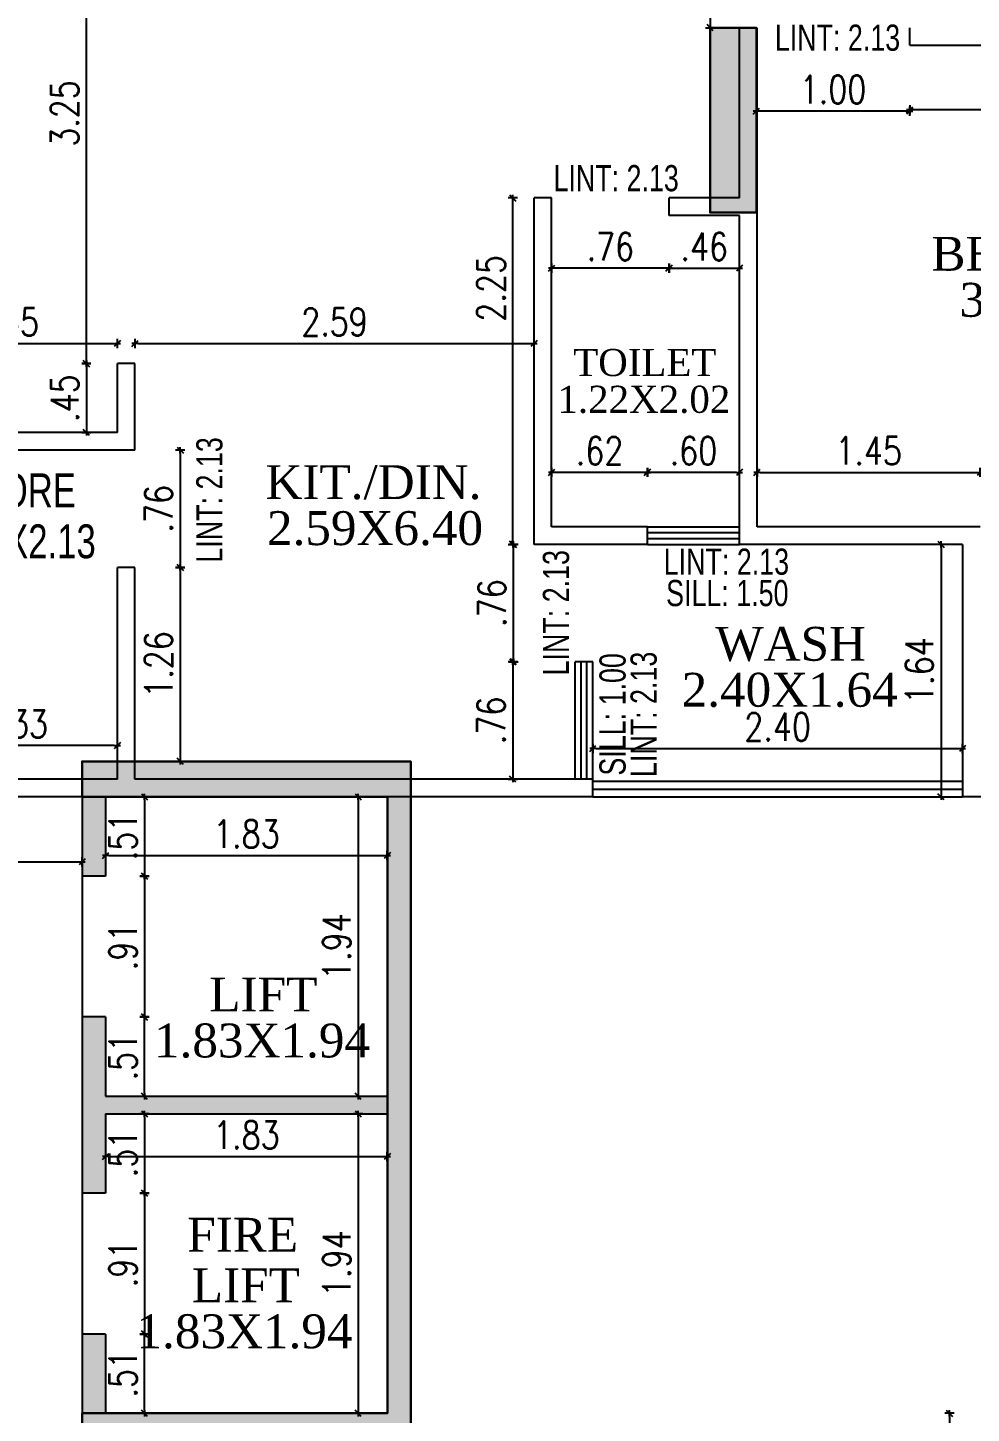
# Model space of a CAD drawing. Header units: inches. Extents: x 14235 to 14499, y 0 to 2549.
# Drawn here: x 14308.72 to 14314.85, y 2364.85 to 2373.85 of the extents above; entities that cross this region are included whole.
import ezdxf
from ezdxf.enums import TextEntityAlignment as Align

# ---------------------------------------------------------------- set-up
doc = ezdxf.new("R2010")
doc.units = ezdxf.units.IN
doc.header["$LTSCALE"] = 0.25
doc.header["$MEASUREMENT"] = 0
doc.header["$PDMODE"] = 35
doc.layers.add('P-COL', color=7, linetype='Continuous', lineweight=30)
doc.layers.add('P-COLHAT', color=8, linetype='Continuous', lineweight=25)
for name, color, linetype in [('steel', 251, 'Continuous'), ('text-large', 7, 'Continuous'), ('wall', 7, 'Continuous'), ('wall hatch', 7, 'Continuous'), ('walls', 7, 'Continuous'), ('windows', 106, 'Continuous'), ('WORK TEX', 6, 'Continuous'), ('WORKING DIM', 7, 'Continuous')]:
    doc.layers.add(name, color=color, linetype=linetype)
doc.styles.add('ARIAL', font='TIMES_0.TTF')
doc.styles.add('ARL', font='swisscl_0.ttf')
doc.styles.add('romans', font='romans.shx', dxfattribs={"width": 0.8})
doc.dimstyles.new('121', dxfattribs={"dimscale": 0.1, "dimtxt": 1.8, "dimasz": 0.2, "dimexe": 0.03125, "dimexo": 0.25, "dimgap": 0.5, "dimtad": 1, "dimzin": 4, "dimdsep": 46, "dimtxsty": 'romans', "dimblk1": 'MINITICK', "dimblk2": 'MINITICK', "dimsah": 1, "dimcen": 1, "dimse1": 1, "dimse2": 1, "dimclrd": 252, "dimclre": 256, "dimclrt": 7, "dimadec": 3, "dimazin": 0, "dimtfac": 0.8, "dimtix": 1, "dimtmove": 2, "dimatfit": 3, "dimfxl": 0, "dimtolj": 1, "dimtzin": 3, "dimarcsym": 0})

# ---------------------------------------------------------------- blocks, each defined once
blk = doc.blocks.new('B')
at = {"layer": 'P-COLHAT', "lineweight": 30}
blk.add_hatch(color=256, dxfattribs=at).paths.add_polyline_path([(17.9878, -5.4067), (17.6878, -5.4067), (17.6878, -4.2067), (17.9878, -4.2067)])
at = {"layer": 'P-COLHAT', "ltscale": 10}
blk.add_hatch(color=256, dxfattribs=at).paths.add_polyline_path([(13.6101, -13.2006), (15.5918, -13.2006), (15.5918, -9.1991), (13.6101, -9.1991), (13.6101, -8.9691), (15.7442, -8.9691), (15.7442, -13.4306), (13.6101, -13.4306)])
at = {"layer": 'P-COL'}
blk.add_lwpolyline([(17.9878, -5.4067), (17.6878, -5.4067), (17.6878, -4.2067), (17.9878, -4.2067)], close=True, dxfattribs=at)
at = {"layer": 'P-COL', "ltscale": 10}
blk.add_lwpolyline([(13.6101, -13.2006), (15.5918, -13.2006), (15.5918, -9.1991), (13.6101, -9.1991), (13.6101, -8.9691), (15.7442, -8.9691), (15.7442, -13.4306), (13.6101, -13.4306)], close=True, dxfattribs=at)
blk = doc.blocks.new('MINITICK')
at = {"color": 7}
for p, q in [((1, 1), (-1, -1)), ((-1, 0), (1, 0)), ((0, -1.5), (0, 1.5))]:
    blk.add_line(p, q, dxfattribs=at)
blk = doc.blocks.new('*D97')
at = {"layer": 'Defpoints', "color": 0, "transparency": 16777216}
for p in [(14307.9684, 2369.4136), (14309.3023, 2369.4136), (14307.9684, 2369.1857)]:
    blk.add_point(p, dxfattribs=at)
at = {"layer": 'WORKING DIM', "color": 252, "lineweight": -2, "transparency": 16777216}
blk.add_line((14309.2823, 2369.1857), (14307.9884, 2369.1857), dxfattribs=at)
at = {"layer": 'WORKING DIM', "color": 252, "lineweight": -2, "transparency": 16777216, "xscale": 0.02, "yscale": 0.02, "zscale": 0.02, "rotation": 180}
blk.add_blockref('MINITICK', (14307.9684, 2369.1857), dxfattribs=at)
at = {"layer": 'WORKING DIM', "color": 252, "lineweight": -2, "transparency": 16777216, "xscale": 0.02, "yscale": 0.02, "zscale": 0.02}
blk.add_blockref('MINITICK', (14309.3023, 2369.1857), dxfattribs=at)
at = {"layer": 'WORKING DIM', "color": 7, "transparency": 16777216, "insert": (14308.6353, 2369.3257), "char_height": 0.18, "attachment_point": 5, "style": 'romans'}
blk.add_mtext('\\A1;1.33', dxfattribs=at)
blk = doc.blocks.new('*D98')
at = {"layer": 'Defpoints', "color": 0, "transparency": 16777216}
for p in [(14309.3594, 2370.3416), (14309.3594, 2369.0833), (14309.7107, 2369.0833)]:
    blk.add_point(p, dxfattribs=at)
at = {"layer": 'WORKING DIM', "color": 252, "lineweight": -2, "transparency": 16777216}
blk.add_line((14309.7107, 2370.3216), (14309.7107, 2369.1033), dxfattribs=at)
at = {"layer": 'WORKING DIM', "color": 252, "lineweight": -2, "transparency": 16777216, "xscale": 0.02, "yscale": 0.02, "zscale": 0.02}
for p, rotation in [((14309.7107, 2370.3416), 90), ((14309.7107, 2369.0833), 270)]:
    blk.add_blockref('MINITICK', p, dxfattribs=dict(at, rotation=rotation))
at = {"layer": 'WORKING DIM', "color": 7, "transparency": 16777216, "insert": (14309.5707, 2369.7124), "char_height": 0.18, "attachment_point": 5, "rotation": 90, "style": 'romans'}
blk.add_mtext('\\A1;1.26', dxfattribs=at)
blk = doc.blocks.new('*D99')
at = {"layer": 'Defpoints', "color": 0, "transparency": 16777216}
for p in [(14309.2838, 2371.1038), (14309.3594, 2370.3416), (14309.7107, 2370.3416)]:
    blk.add_point(p, dxfattribs=at)
at = {"layer": 'WORKING DIM', "color": 252, "lineweight": -2, "transparency": 16777216}
blk.add_line((14309.7107, 2371.0838), (14309.7107, 2370.3616), dxfattribs=at)
at = {"layer": 'WORKING DIM', "color": 252, "lineweight": -2, "transparency": 16777216, "xscale": 0.02, "yscale": 0.02, "zscale": 0.02}
for p, rotation in [((14309.7107, 2371.1038), 90), ((14309.7107, 2370.3416), 270)]:
    blk.add_blockref('MINITICK', p, dxfattribs=dict(at, rotation=rotation))
at = {"layer": 'WORKING DIM', "color": 7, "transparency": 16777216, "insert": (14309.5707, 2370.7227), "char_height": 0.18, "attachment_point": 5, "rotation": 90, "style": 'romans'}
blk.add_mtext('\\A1;.76', dxfattribs=at)
blk = doc.blocks.new('*D213')
at = {"layer": 'Defpoints', "color": 0, "transparency": 16777216}
for p in [(14309.3023, 2371.6653), (14309.1009, 2371.2181), (14309.3023, 2371.2181)]:
    blk.add_point(p, dxfattribs=at)
at = {"layer": 'WORKING DIM', "color": 252, "lineweight": -2, "transparency": 16777216}
blk.add_line((14309.1009, 2371.6453), (14309.1009, 2371.2381), dxfattribs=at)
at = {"layer": 'WORKING DIM', "color": 252, "lineweight": -2, "transparency": 16777216, "xscale": 0.02, "yscale": 0.02, "zscale": 0.02}
for p, rotation in [((14309.1009, 2371.6653), 90), ((14309.1009, 2371.2181), 270)]:
    blk.add_blockref('MINITICK', p, dxfattribs=dict(at, rotation=rotation))
at = {"layer": 'WORKING DIM', "color": 7, "transparency": 16777216, "insert": (14308.9609, 2371.4417), "char_height": 0.18, "attachment_point": 5, "rotation": 90, "style": 'romans'}
blk.add_mtext('\\A1;.45', dxfattribs=at)
blk = doc.blocks.new('*D214')
at = {"layer": 'Defpoints', "color": 0, "transparency": 16777216}
for p in [(14309.1009, 2374.9128), (14309.4166, 2374.9128), (14309.4166, 2371.6653)]:
    blk.add_point(p, dxfattribs=at)
at = {"layer": 'WORKING DIM', "color": 252, "lineweight": -2, "transparency": 16777216}
blk.add_line((14309.1009, 2371.6853), (14309.1009, 2374.8928), dxfattribs=at)
at = {"layer": 'WORKING DIM', "color": 252, "lineweight": -2, "transparency": 16777216, "xscale": 0.02, "yscale": 0.02, "zscale": 0.02}
for p, rotation in [((14309.1009, 2374.9128), 90), ((14309.1009, 2371.6653), 270)]:
    blk.add_blockref('MINITICK', p, dxfattribs=dict(at, rotation=rotation))
at = {"layer": 'WORKING DIM', "color": 7, "transparency": 16777216, "insert": (14308.9609, 2373.2891), "char_height": 0.18, "attachment_point": 5, "rotation": 90, "style": 'romans'}
blk.add_mtext('\\A1;3.25', dxfattribs=at)
blk = doc.blocks.new('*D234')
at = {"layer": 'Defpoints', "color": 0, "transparency": 16777216}
for p in [(14313.1514, 2375.3701), (14313.1514, 2373.8457), (14313.1514, 2373.8457)]:
    blk.add_point(p, dxfattribs=at)
at = {"layer": 'WORKING DIM', "color": 252, "lineweight": -2, "transparency": 16777216}
blk.add_line((14313.1514, 2375.3501), (14313.1514, 2373.8657), dxfattribs=at)
at = {"layer": 'WORKING DIM', "color": 252, "lineweight": -2, "transparency": 16777216, "xscale": 0.02, "yscale": 0.02, "zscale": 0.02}
for p, rotation in [((14313.1514, 2375.3701), 90), ((14313.1514, 2373.8457), 270)]:
    blk.add_blockref('MINITICK', p, dxfattribs=dict(at, rotation=rotation))
at = {"layer": 'WORKING DIM', "color": 7, "transparency": 16777216, "insert": (14313.0114, 2374.6079), "char_height": 0.18, "attachment_point": 5, "rotation": 90, "style": 'romans'}
blk.add_mtext('\\A1;1.52', dxfattribs=at)
blk = doc.blocks.new('*D235')
at = {"layer": 'Defpoints', "color": 0, "transparency": 16777216}
for p in [(14314.4471, 2373.7314), (14316.8861, 2373.4636), (14314.4471, 2373.3125)]:
    blk.add_point(p, dxfattribs=at)
at = {"layer": 'WORKING DIM', "color": 252, "lineweight": -2, "transparency": 16777216}
blk.add_line((14316.8661, 2373.3125), (14314.4671, 2373.3125), dxfattribs=at)
at = {"layer": 'WORKING DIM', "color": 252, "lineweight": -2, "transparency": 16777216, "xscale": 0.02, "yscale": 0.02, "zscale": 0.02, "rotation": 180}
blk.add_blockref('MINITICK', (14314.4471, 2373.3125), dxfattribs=at)
at = {"layer": 'WORKING DIM', "color": 252, "lineweight": -2, "transparency": 16777216, "xscale": 0.02, "yscale": 0.02, "zscale": 0.02}
blk.add_blockref('MINITICK', (14316.8861, 2373.3125), dxfattribs=at)
at = {"layer": 'WORKING DIM', "color": 7, "transparency": 16777216, "insert": (14315.6666, 2373.4525), "char_height": 0.18, "attachment_point": 5, "style": 'romans'}
blk.add_mtext('\\A1;2.44', dxfattribs=at)
blk = doc.blocks.new('*D100')
at = {"layer": 'Defpoints', "color": 0, "transparency": 16777216}
for p in [(14313.4514, 2373.7511), (14314.4471, 2373.7314), (14313.4514, 2373.3045)]:
    blk.add_point(p, dxfattribs=at)
at = {"layer": 'WORKING DIM', "color": 252, "lineweight": -2, "transparency": 16777216}
blk.add_line((14314.4271, 2373.3045), (14313.4714, 2373.3045), dxfattribs=at)
at = {"layer": 'WORKING DIM', "color": 252, "lineweight": -2, "transparency": 16777216, "xscale": 0.02, "yscale": 0.02, "zscale": 0.02, "rotation": 180}
blk.add_blockref('MINITICK', (14313.4514, 2373.3045), dxfattribs=at)
at = {"layer": 'WORKING DIM', "color": 252, "lineweight": -2, "transparency": 16777216, "xscale": 0.02, "yscale": 0.02, "zscale": 0.02}
blk.add_blockref('MINITICK', (14314.4471, 2373.3045), dxfattribs=at)
at = {"layer": 'WORKING DIM', "color": 7, "transparency": 16777216, "insert": (14313.9492, 2373.4445), "char_height": 0.18, "attachment_point": 5, "style": 'romans'}
blk.add_mtext('\\A1;1.00', dxfattribs=at)
blk = doc.blocks.new('*D241')
at = {"layer": 'Defpoints', "color": 0, "transparency": 16777216}
for p in [(14314.9044, 2370.9594), (14313.4562, 2370.6064), (14314.9044, 2370.6064)]:
    blk.add_point(p, dxfattribs=at)
at = {"layer": 'WORKING DIM', "color": 252, "lineweight": -2, "transparency": 16777216}
blk.add_line((14313.4762, 2370.9594), (14314.8844, 2370.9594), dxfattribs=at)
at = {"layer": 'WORKING DIM', "color": 252, "lineweight": -2, "transparency": 16777216, "xscale": 0.02, "yscale": 0.02, "zscale": 0.02, "rotation": 180}
blk.add_blockref('MINITICK', (14313.4562, 2370.9594), dxfattribs=at)
at = {"layer": 'WORKING DIM', "color": 252, "lineweight": -2, "transparency": 16777216, "xscale": 0.02, "yscale": 0.02, "zscale": 0.02}
blk.add_blockref('MINITICK', (14314.9044, 2370.9594), dxfattribs=at)
at = {"layer": 'WORKING DIM', "color": 7, "transparency": 16777216, "insert": (14314.1803, 2371.0994), "char_height": 0.18, "attachment_point": 5, "style": 'romans'}
blk.add_mtext('\\A1;1.45', dxfattribs=at)
blk = doc.blocks.new('*D245')
at = {"layer": 'Defpoints', "color": 0, "transparency": 16777216}
for p in [(14312.8846, 2372.6262), (14313.3419, 2372.6262), (14313.3419, 2372.2845)]:
    blk.add_point(p, dxfattribs=at)
at = {"layer": 'WORKING DIM', "color": 252, "lineweight": -2, "transparency": 16777216}
blk.add_line((14312.9046, 2372.2845), (14313.3219, 2372.2845), dxfattribs=at)
at = {"layer": 'WORKING DIM', "color": 252, "lineweight": -2, "transparency": 16777216, "xscale": 0.02, "yscale": 0.02, "zscale": 0.02, "rotation": 180}
blk.add_blockref('MINITICK', (14312.8846, 2372.2845), dxfattribs=at)
at = {"layer": 'WORKING DIM', "color": 252, "lineweight": -2, "transparency": 16777216, "xscale": 0.02, "yscale": 0.02, "zscale": 0.02}
blk.add_blockref('MINITICK', (14313.3419, 2372.2845), dxfattribs=at)
at = {"layer": 'WORKING DIM', "color": 7, "transparency": 16777216, "insert": (14313.1132, 2372.4245), "char_height": 0.18, "attachment_point": 5, "style": 'romans'}
blk.add_mtext('\\A1;.46', dxfattribs=at)
blk = doc.blocks.new('*D246')
at = {"layer": 'Defpoints', "color": 0, "transparency": 16777216}
for p in [(14312.1224, 2372.7405), (14312.8846, 2372.7405), (14312.1224, 2372.2845)]:
    blk.add_point(p, dxfattribs=at)
at = {"layer": 'WORKING DIM', "color": 252, "lineweight": -2, "transparency": 16777216}
blk.add_line((14312.8646, 2372.2845), (14312.1424, 2372.2845), dxfattribs=at)
at = {"layer": 'WORKING DIM', "color": 252, "lineweight": -2, "transparency": 16777216, "xscale": 0.02, "yscale": 0.02, "zscale": 0.02, "rotation": 180}
blk.add_blockref('MINITICK', (14312.1224, 2372.2845), dxfattribs=at)
at = {"layer": 'WORKING DIM', "color": 252, "lineweight": -2, "transparency": 16777216, "xscale": 0.02, "yscale": 0.02, "zscale": 0.02}
blk.add_blockref('MINITICK', (14312.8846, 2372.2845), dxfattribs=at)
at = {"layer": 'WORKING DIM', "color": 7, "transparency": 16777216, "insert": (14312.5035, 2372.4245), "char_height": 0.18, "attachment_point": 5, "style": 'romans'}
blk.add_mtext('\\A1;.76', dxfattribs=at)
blk = doc.blocks.new('*D247')
at = {"layer": 'Defpoints', "color": 0, "transparency": 16777216}
for p in [(14312.744, 2370.9594), (14312.744, 2370.6064), (14313.3419, 2370.6064)]:
    blk.add_point(p, dxfattribs=at)
at = {"layer": 'WORKING DIM', "color": 252, "lineweight": -2, "transparency": 16777216}
blk.add_line((14313.3219, 2370.9594), (14312.764, 2370.9594), dxfattribs=at)
at = {"layer": 'WORKING DIM', "color": 252, "lineweight": -2, "transparency": 16777216, "xscale": 0.02, "yscale": 0.02, "zscale": 0.02, "rotation": 180}
blk.add_blockref('MINITICK', (14312.744, 2370.9594), dxfattribs=at)
at = {"layer": 'WORKING DIM', "color": 252, "lineweight": -2, "transparency": 16777216, "xscale": 0.02, "yscale": 0.02, "zscale": 0.02}
blk.add_blockref('MINITICK', (14313.3419, 2370.9594), dxfattribs=at)
at = {"layer": 'WORKING DIM', "color": 7, "transparency": 16777216, "insert": (14313.043, 2371.0994), "char_height": 0.18, "attachment_point": 5, "style": 'romans'}
blk.add_mtext('\\A1;.60', dxfattribs=at)
blk = doc.blocks.new('*D248')
at = {"layer": 'Defpoints', "color": 0, "transparency": 16777216}
for p in [(14312.1224, 2370.9594), (14312.1224, 2370.6064), (14312.744, 2370.6064)]:
    blk.add_point(p, dxfattribs=at)
at = {"layer": 'WORKING DIM', "color": 252, "lineweight": -2, "transparency": 16777216}
blk.add_line((14312.724, 2370.9594), (14312.1424, 2370.9594), dxfattribs=at)
at = {"layer": 'WORKING DIM', "color": 252, "lineweight": -2, "transparency": 16777216, "xscale": 0.02, "yscale": 0.02, "zscale": 0.02, "rotation": 180}
blk.add_blockref('MINITICK', (14312.1224, 2370.9594), dxfattribs=at)
at = {"layer": 'WORKING DIM', "color": 252, "lineweight": -2, "transparency": 16777216, "xscale": 0.02, "yscale": 0.02, "zscale": 0.02}
blk.add_blockref('MINITICK', (14312.744, 2370.9594), dxfattribs=at)
at = {"layer": 'WORKING DIM', "color": 7, "transparency": 16777216, "insert": (14312.4332, 2371.0994), "char_height": 0.18, "attachment_point": 5, "style": 'romans'}
blk.add_mtext('\\A1;.62', dxfattribs=at)
blk = doc.blocks.new('*D249')
at = {"layer": 'Defpoints', "color": 0, "transparency": 16777216}
for p in [(14312.3129, 2369.7299), (14311.8695, 2368.9677), (14312.3129, 2368.9677)]:
    blk.add_point(p, dxfattribs=at)
at = {"layer": 'WORKING DIM', "color": 252, "lineweight": -2, "transparency": 16777216}
blk.add_line((14311.8695, 2369.7099), (14311.8695, 2368.9877), dxfattribs=at)
at = {"layer": 'WORKING DIM', "color": 252, "lineweight": -2, "transparency": 16777216, "xscale": 0.02, "yscale": 0.02, "zscale": 0.02}
for p, rotation in [((14311.8695, 2369.7299), 90), ((14311.8695, 2368.9677), 270)]:
    blk.add_blockref('MINITICK', p, dxfattribs=dict(at, rotation=rotation))
at = {"layer": 'WORKING DIM', "color": 7, "transparency": 16777216, "insert": (14311.7295, 2369.3488), "char_height": 0.18, "attachment_point": 5, "rotation": 90, "style": 'romans'}
blk.add_mtext('\\A1;.76', dxfattribs=at)
blk = doc.blocks.new('*D250')
at = {"layer": 'Defpoints', "color": 0, "transparency": 16777216}
for p in [(14311.8745, 2370.492), (14312.3761, 2370.492), (14312.3892, 2369.7299)]:
    blk.add_point(p, dxfattribs=at)
at = {"layer": 'WORKING DIM', "color": 252, "lineweight": -2, "transparency": 16777216}
blk.add_line((14311.8745, 2369.7499), (14311.8745, 2370.472), dxfattribs=at)
at = {"layer": 'WORKING DIM', "color": 252, "lineweight": -2, "transparency": 16777216, "xscale": 0.02, "yscale": 0.02, "zscale": 0.02}
for p, rotation in [((14311.8745, 2370.492), 90), ((14311.8745, 2369.7299), 270)]:
    blk.add_blockref('MINITICK', p, dxfattribs=dict(at, rotation=rotation))
at = {"layer": 'WORKING DIM', "color": 7, "transparency": 16777216, "insert": (14311.7345, 2370.111), "char_height": 0.18, "attachment_point": 5, "rotation": 90, "style": 'romans'}
blk.add_mtext('\\A1;.76', dxfattribs=at)
blk = doc.blocks.new('*D251')
at = {"layer": 'Defpoints', "color": 0, "transparency": 16777216}
for p in [(14314.4943, 2370.492), (14314.4943, 2368.8533), (14314.6507, 2368.8533)]:
    blk.add_point(p, dxfattribs=at)
at = {"layer": 'WORKING DIM', "color": 252, "lineweight": -2, "transparency": 16777216}
blk.add_line((14314.6507, 2370.472), (14314.6507, 2368.8733), dxfattribs=at)
at = {"layer": 'WORKING DIM', "color": 252, "lineweight": -2, "transparency": 16777216, "xscale": 0.02, "yscale": 0.02, "zscale": 0.02}
for p, rotation in [((14314.6507, 2370.492), 90), ((14314.6507, 2368.8533), 270)]:
    blk.add_blockref('MINITICK', p, dxfattribs=dict(at, rotation=rotation))
at = {"layer": 'WORKING DIM', "color": 7, "transparency": 16777216, "insert": (14314.5107, 2369.6727), "char_height": 0.18, "attachment_point": 5, "rotation": 90, "style": 'romans'}
blk.add_mtext('\\A1;1.64', dxfattribs=at)
blk = doc.blocks.new('*D252')
at = {"layer": 'Defpoints', "color": 0, "transparency": 16777216}
for p in [(14312.3892, 2369.117), (14314.7901, 2369.1675), (14314.7901, 2369.117)]:
    blk.add_point(p, dxfattribs=at)
at = {"layer": 'WORKING DIM', "color": 252, "lineweight": -2, "transparency": 16777216}
blk.add_line((14312.4092, 2369.1675), (14314.7701, 2369.1675), dxfattribs=at)
at = {"layer": 'WORKING DIM', "color": 252, "lineweight": -2, "transparency": 16777216, "xscale": 0.02, "yscale": 0.02, "zscale": 0.02, "rotation": 180}
blk.add_blockref('MINITICK', (14312.3892, 2369.1675), dxfattribs=at)
at = {"layer": 'WORKING DIM', "color": 252, "lineweight": -2, "transparency": 16777216, "xscale": 0.02, "yscale": 0.02, "zscale": 0.02}
blk.add_blockref('MINITICK', (14314.7901, 2369.1675), dxfattribs=at)
at = {"layer": 'WORKING DIM', "color": 7, "transparency": 16777216, "insert": (14313.5896, 2369.3075), "char_height": 0.18, "attachment_point": 5, "style": 'romans'}
blk.add_mtext('\\A1;2.40', dxfattribs=at)
blk = doc.blocks.new('*D254')
at = {"layer": 'Defpoints', "color": 0, "transparency": 16777216}
for p in [(14311.8695, 2372.7405), (14312.0081, 2372.7405), (14312.0081, 2370.492)]:
    blk.add_point(p, dxfattribs=at)
at = {"layer": 'WORKING DIM', "color": 252, "lineweight": -2, "transparency": 16777216}
blk.add_line((14311.8695, 2370.512), (14311.8695, 2372.7205), dxfattribs=at)
at = {"layer": 'WORKING DIM', "color": 252, "lineweight": -2, "transparency": 16777216, "xscale": 0.02, "yscale": 0.02, "zscale": 0.02}
for p, rotation in [((14311.8695, 2372.7405), 90), ((14311.8695, 2370.492), 270)]:
    blk.add_blockref('MINITICK', p, dxfattribs=dict(at, rotation=rotation))
at = {"layer": 'WORKING DIM', "color": 7, "transparency": 16777216, "insert": (14311.7295, 2372.1539), "char_height": 0.18, "attachment_point": 5, "rotation": 90, "style": 'romans'}
blk.add_mtext('\\A1;2.25', dxfattribs=at)
blk = doc.blocks.new('*D255')
at = {"layer": 'Defpoints', "color": 0, "transparency": 16777216}
for p in [(14309.0736, 2368.4317), (14304.3099, 2368.1438), (14309.0736, 2368.1438)]:
    blk.add_point(p, dxfattribs=at)
at = {"layer": 'WORKING DIM', "color": 252, "lineweight": -2, "transparency": 16777216}
blk.add_line((14304.3299, 2368.4317), (14309.0536, 2368.4317), dxfattribs=at)
at = {"layer": 'WORKING DIM', "color": 252, "lineweight": -2, "transparency": 16777216, "xscale": 0.02, "yscale": 0.02, "zscale": 0.02, "rotation": 180}
blk.add_blockref('MINITICK', (14304.3099, 2368.4317), dxfattribs=at)
at = {"layer": 'WORKING DIM', "color": 252, "lineweight": -2, "transparency": 16777216, "xscale": 0.02, "yscale": 0.02, "zscale": 0.02}
blk.add_blockref('MINITICK', (14309.0736, 2368.4317), dxfattribs=at)
at = {"layer": 'WORKING DIM', "color": 7, "transparency": 16777216, "insert": (14306.6918, 2368.5717), "char_height": 0.18, "attachment_point": 5, "style": 'romans'}
blk.add_mtext('\\A1;4.76', dxfattribs=at)
blk = doc.blocks.new('*D257')
at = {"layer": 'Defpoints', "color": 0, "transparency": 16777216}
for p in [(14312.0081, 2371.7957), (14309.4166, 2371.2793), (14312.0081, 2371.2793)]:
    blk.add_point(p, dxfattribs=at)
at = {"layer": 'WORKING DIM', "color": 252, "lineweight": -2, "transparency": 16777216}
blk.add_line((14309.4366, 2371.7957), (14311.9881, 2371.7957), dxfattribs=at)
at = {"layer": 'WORKING DIM', "color": 252, "lineweight": -2, "transparency": 16777216, "xscale": 0.02, "yscale": 0.02, "zscale": 0.02, "rotation": 180}
blk.add_blockref('MINITICK', (14309.4166, 2371.7957), dxfattribs=at)
at = {"layer": 'WORKING DIM', "color": 252, "lineweight": -2, "transparency": 16777216, "xscale": 0.02, "yscale": 0.02, "zscale": 0.02}
blk.add_blockref('MINITICK', (14312.0081, 2371.7957), dxfattribs=at)
at = {"layer": 'WORKING DIM', "color": 7, "transparency": 16777216, "insert": (14310.7123, 2371.9357), "char_height": 0.18, "attachment_point": 5, "style": 'romans'}
blk.add_mtext('\\A1;2.59', dxfattribs=at)
blk = doc.blocks.new('*D258')
at = {"layer": 'Defpoints', "color": 0, "transparency": 16777216}
for p in [(14309.3023, 2371.7957), (14307.8541, 2371.2181), (14309.3023, 2371.2181)]:
    blk.add_point(p, dxfattribs=at)
at = {"layer": 'WORKING DIM', "color": 252, "lineweight": -2, "transparency": 16777216}
blk.add_line((14307.8741, 2371.7957), (14309.2823, 2371.7957), dxfattribs=at)
at = {"layer": 'WORKING DIM', "color": 252, "lineweight": -2, "transparency": 16777216, "xscale": 0.02, "yscale": 0.02, "zscale": 0.02, "rotation": 180}
blk.add_blockref('MINITICK', (14307.8541, 2371.7957), dxfattribs=at)
at = {"layer": 'WORKING DIM', "color": 252, "lineweight": -2, "transparency": 16777216, "xscale": 0.02, "yscale": 0.02, "zscale": 0.02}
blk.add_blockref('MINITICK', (14309.3023, 2371.7957), dxfattribs=at)
at = {"layer": 'WORKING DIM', "color": 7, "transparency": 16777216, "insert": (14308.5782, 2371.9357), "char_height": 0.18, "attachment_point": 5, "style": 'romans'}
blk.add_mtext('\\A1;1.45', dxfattribs=at)
blk = doc.blocks.new('*D101')
at = {"layer": 'Defpoints', "color": 0, "transparency": 16777216}
for p in [(14309.2261, 2368.6785), (14311.0553, 2368.6785), (14311.0553, 2368.4728)]:
    blk.add_point(p, dxfattribs=at)
at = {"layer": 'WORKING DIM', "color": 252, "lineweight": -2, "transparency": 16777216}
blk.add_line((14309.2461, 2368.4728), (14311.0353, 2368.4728), dxfattribs=at)
at = {"layer": 'WORKING DIM', "color": 252, "lineweight": -2, "transparency": 16777216, "xscale": 0.02, "yscale": 0.02, "zscale": 0.02, "rotation": 180}
blk.add_blockref('MINITICK', (14309.2261, 2368.4728), dxfattribs=at)
at = {"layer": 'WORKING DIM', "color": 252, "lineweight": -2, "transparency": 16777216, "xscale": 0.02, "yscale": 0.02, "zscale": 0.02}
blk.add_blockref('MINITICK', (14311.0553, 2368.4728), dxfattribs=at)
at = {"layer": 'WORKING DIM', "color": 7, "transparency": 16777216, "insert": (14310.1407, 2368.6128), "char_height": 0.18, "attachment_point": 5, "style": 'romans'}
blk.add_mtext('\\A1;1.83', dxfattribs=at)
blk = doc.blocks.new('*D102')
at = {"layer": 'Defpoints', "color": 0, "transparency": 16777216}
for p in [(14309.4786, 2368.8533), (14309.4786, 2366.9097), (14310.8659, 2366.9097)]:
    blk.add_point(p, dxfattribs=at)
at = {"layer": 'WORKING DIM', "color": 252, "lineweight": -2, "transparency": 16777216}
blk.add_line((14310.8659, 2368.8333), (14310.8659, 2366.9297), dxfattribs=at)
at = {"layer": 'WORKING DIM', "color": 252, "lineweight": -2, "transparency": 16777216, "xscale": 0.02, "yscale": 0.02, "zscale": 0.02}
for p, rotation in [((14310.8659, 2368.8533), 90), ((14310.8659, 2366.9097), 270)]:
    blk.add_blockref('MINITICK', p, dxfattribs=dict(at, rotation=rotation))
at = {"layer": 'WORKING DIM', "color": 7, "transparency": 16777216, "insert": (14310.7259, 2367.8815), "char_height": 0.18, "attachment_point": 5, "rotation": 90, "style": 'romans'}
blk.add_mtext('\\A1;1.94', dxfattribs=at)
blk = doc.blocks.new('*D103')
at = {"layer": 'Defpoints', "color": 0, "transparency": 16777216}
for p in [(14309.2261, 2368.8533), (14309.2261, 2368.3388), (14309.4786, 2368.3388)]:
    blk.add_point(p, dxfattribs=at)
at = {"layer": 'WORKING DIM', "color": 252, "lineweight": -2, "transparency": 16777216}
blk.add_line((14309.4786, 2368.8333), (14309.4786, 2368.3588), dxfattribs=at)
at = {"layer": 'WORKING DIM', "color": 252, "lineweight": -2, "transparency": 16777216, "xscale": 0.02, "yscale": 0.02, "zscale": 0.02}
for p, rotation in [((14309.4786, 2368.8533), 90), ((14309.4786, 2368.3388), 270)]:
    blk.add_blockref('MINITICK', p, dxfattribs=dict(at, rotation=rotation))
at = {"layer": 'WORKING DIM', "color": 7, "transparency": 16777216, "insert": (14309.3386, 2368.5961), "char_height": 0.18, "attachment_point": 5, "rotation": 90, "style": 'romans'}
blk.add_mtext('\\A1;.51', dxfattribs=at)
blk = doc.blocks.new('*D104')
at = {"layer": 'Defpoints', "color": 0, "transparency": 16777216}
for p in [(14309.2261, 2368.3388), (14309.2261, 2367.4242), (14309.4786, 2367.4242)]:
    blk.add_point(p, dxfattribs=at)
at = {"layer": 'WORKING DIM', "color": 252, "lineweight": -2, "transparency": 16777216}
blk.add_line((14309.4786, 2368.3188), (14309.4786, 2367.4442), dxfattribs=at)
at = {"layer": 'WORKING DIM', "color": 252, "lineweight": -2, "transparency": 16777216, "xscale": 0.02, "yscale": 0.02, "zscale": 0.02}
for p, rotation in [((14309.4786, 2368.3388), 90), ((14309.4786, 2367.4242), 270)]:
    blk.add_blockref('MINITICK', p, dxfattribs=dict(at, rotation=rotation))
at = {"layer": 'WORKING DIM', "color": 7, "transparency": 16777216, "insert": (14309.3386, 2367.8815), "char_height": 0.18, "attachment_point": 5, "rotation": 90, "style": 'romans'}
blk.add_mtext('\\A1;.91', dxfattribs=at)
blk = doc.blocks.new('*D105')
at = {"layer": 'Defpoints', "color": 0, "transparency": 16777216}
for p in [(14309.2261, 2367.4242), (14309.4786, 2367.4242), (14309.2261, 2366.9097)]:
    blk.add_point(p, dxfattribs=at)
at = {"layer": 'WORKING DIM', "color": 252, "lineweight": -2, "transparency": 16777216}
blk.add_line((14309.4786, 2366.9297), (14309.4786, 2367.4042), dxfattribs=at)
at = {"layer": 'WORKING DIM', "color": 252, "lineweight": -2, "transparency": 16777216, "xscale": 0.02, "yscale": 0.02, "zscale": 0.02}
for p, rotation in [((14309.4786, 2367.4242), 90), ((14309.4786, 2366.9097), 270)]:
    blk.add_blockref('MINITICK', p, dxfattribs=dict(at, rotation=rotation))
at = {"layer": 'WORKING DIM', "color": 7, "transparency": 16777216, "insert": (14309.3386, 2367.167), "char_height": 0.18, "attachment_point": 5, "rotation": 90, "style": 'romans'}
blk.add_mtext('\\A1;.51', dxfattribs=at)
blk = doc.blocks.new('*D106')
at = {"layer": 'Defpoints', "color": 0, "transparency": 16777216}
for p in [(14309.2261, 2366.7954), (14309.2261, 2366.2809), (14309.4786, 2366.2809)]:
    blk.add_point(p, dxfattribs=at)
at = {"layer": 'WORKING DIM', "color": 252, "lineweight": -2, "transparency": 16777216}
blk.add_line((14309.4786, 2366.7754), (14309.4786, 2366.3009), dxfattribs=at)
at = {"layer": 'WORKING DIM', "color": 252, "lineweight": -2, "transparency": 16777216, "xscale": 0.02, "yscale": 0.02, "zscale": 0.02}
for p, rotation in [((14309.4786, 2366.7954), 90), ((14309.4786, 2366.2809), 270)]:
    blk.add_blockref('MINITICK', p, dxfattribs=dict(at, rotation=rotation))
at = {"layer": 'WORKING DIM', "color": 7, "transparency": 16777216, "insert": (14309.3386, 2366.5382), "char_height": 0.18, "attachment_point": 5, "rotation": 90, "style": 'romans'}
blk.add_mtext('\\A1;.51', dxfattribs=at)
blk = doc.blocks.new('*D107')
at = {"layer": 'Defpoints', "color": 0, "transparency": 16777216}
for p in [(14309.1498, 2366.2809), (14309.1498, 2365.3663), (14309.4786, 2365.3663)]:
    blk.add_point(p, dxfattribs=at)
at = {"layer": 'WORKING DIM', "color": 252, "lineweight": -2, "transparency": 16777216}
blk.add_line((14309.4786, 2366.2609), (14309.4786, 2365.3863), dxfattribs=at)
at = {"layer": 'WORKING DIM', "color": 252, "lineweight": -2, "transparency": 16777216, "xscale": 0.02, "yscale": 0.02, "zscale": 0.02}
for p, rotation in [((14309.4786, 2366.2809), 90), ((14309.4786, 2365.3663), 270)]:
    blk.add_blockref('MINITICK', p, dxfattribs=dict(at, rotation=rotation))
at = {"layer": 'WORKING DIM', "color": 7, "transparency": 16777216, "insert": (14309.3386, 2365.8236), "char_height": 0.18, "attachment_point": 5, "rotation": 90, "style": 'romans'}
blk.add_mtext('\\A1;.91', dxfattribs=at)
blk = doc.blocks.new('*D108')
at = {"layer": 'Defpoints', "color": 0, "transparency": 16777216}
for p in [(14309.2261, 2365.3663), (14309.4786, 2365.3663), (14309.2261, 2364.8518)]:
    blk.add_point(p, dxfattribs=at)
at = {"layer": 'WORKING DIM', "color": 252, "lineweight": -2, "transparency": 16777216}
blk.add_line((14309.4786, 2364.8718), (14309.4786, 2365.3463), dxfattribs=at)
at = {"layer": 'WORKING DIM', "color": 252, "lineweight": -2, "transparency": 16777216, "xscale": 0.02, "yscale": 0.02, "zscale": 0.02}
for p, rotation in [((14309.4786, 2365.3663), 90), ((14309.4786, 2364.8518), 270)]:
    blk.add_blockref('MINITICK', p, dxfattribs=dict(at, rotation=rotation))
at = {"layer": 'WORKING DIM', "color": 7, "transparency": 16777216, "insert": (14309.3386, 2365.109), "char_height": 0.18, "attachment_point": 5, "rotation": 90, "style": 'romans'}
blk.add_mtext('\\A1;.51', dxfattribs=at)
blk = doc.blocks.new('*D109')
at = {"layer": 'Defpoints', "color": 0, "transparency": 16777216}
for p in [(14309.2261, 2366.7954), (14311.0553, 2366.7954), (14311.0553, 2366.5182)]:
    blk.add_point(p, dxfattribs=at)
at = {"layer": 'WORKING DIM', "color": 252, "lineweight": -2, "transparency": 16777216}
blk.add_line((14309.2461, 2366.5182), (14311.0353, 2366.5182), dxfattribs=at)
at = {"layer": 'WORKING DIM', "color": 252, "lineweight": -2, "transparency": 16777216, "xscale": 0.02, "yscale": 0.02, "zscale": 0.02, "rotation": 180}
blk.add_blockref('MINITICK', (14309.2261, 2366.5182), dxfattribs=at)
at = {"layer": 'WORKING DIM', "color": 252, "lineweight": -2, "transparency": 16777216, "xscale": 0.02, "yscale": 0.02, "zscale": 0.02}
blk.add_blockref('MINITICK', (14311.0553, 2366.5182), dxfattribs=at)
at = {"layer": 'WORKING DIM', "color": 7, "transparency": 16777216, "insert": (14310.1407, 2366.6582), "char_height": 0.18, "attachment_point": 5, "style": 'romans'}
blk.add_mtext('\\A1;1.83', dxfattribs=at)
blk = doc.blocks.new('*D110')
at = {"layer": 'Defpoints', "color": 0, "transparency": 16777216}
for p in [(14310.6727, 2366.7954), (14310.6727, 2364.8518), (14310.8659, 2364.8518)]:
    blk.add_point(p, dxfattribs=at)
at = {"layer": 'WORKING DIM', "color": 252, "lineweight": -2, "transparency": 16777216}
blk.add_line((14310.8659, 2366.7754), (14310.8659, 2364.8718), dxfattribs=at)
at = {"layer": 'WORKING DIM', "color": 252, "lineweight": -2, "transparency": 16777216, "xscale": 0.02, "yscale": 0.02, "zscale": 0.02}
for p, rotation in [((14310.8659, 2366.7954), 90), ((14310.8659, 2364.8518), 270)]:
    blk.add_blockref('MINITICK', p, dxfattribs=dict(at, rotation=rotation))
at = {"layer": 'WORKING DIM', "color": 7, "transparency": 16777216, "insert": (14310.7259, 2365.8236), "char_height": 0.18, "attachment_point": 5, "rotation": 90, "style": 'romans'}
blk.add_mtext('\\A1;1.94', dxfattribs=at)
blk = doc.blocks.new('*D313')
at = {"layer": 'Defpoints', "color": 0, "transparency": 16777216}
for p in [(14314.4958, 2364.8518), (14314.4958, 2363.2131), (14314.7051, 2363.2131)]:
    blk.add_point(p, dxfattribs=at)
at = {"layer": 'WORKING DIM', "color": 252, "lineweight": -2, "transparency": 16777216}
blk.add_line((14314.7051, 2364.8318), (14314.7051, 2363.2331), dxfattribs=at)
at = {"layer": 'WORKING DIM', "color": 252, "lineweight": -2, "transparency": 16777216, "xscale": 0.02, "yscale": 0.02, "zscale": 0.02}
for p, rotation in [((14314.7051, 2364.8518), 90), ((14314.7051, 2363.2131), 270)]:
    blk.add_blockref('MINITICK', p, dxfattribs=dict(at, rotation=rotation))
at = {"layer": 'WORKING DIM', "color": 7, "transparency": 16777216, "insert": (14314.5651, 2364.0324), "char_height": 0.18, "attachment_point": 5, "rotation": 90, "style": 'romans'}
blk.add_mtext('\\A1;1.64', dxfattribs=at)

msp = doc.modelspace()

# ---------------------------------------------------------------- hatches: boundary and pattern name
at = {"layer": 'wall hatch'}
h = msp.add_hatch(color=8, dxfattribs=at)
h.dxf.hatch_style = 1
h.paths.add_polyline_path([(14309.2261, 2368.8533), (14309.0736, 2368.8533), (14309.0736, 2368.3388), (14309.2261, 2368.3388)], flags=17)
h.paths.add_polyline_path([(14309.2261, 2367.4242), (14309.0736, 2367.4242), (14309.0736, 2366.2809), (14309.2261, 2366.2809), (14309.2261, 2366.7954), (14311.0553, 2366.7954), (14311.0553, 2364.8518), (14311.2078, 2364.8518), (14311.2078, 2368.8533), (14311.0553, 2368.8533), (14311.0553, 2366.9097), (14309.2261, 2366.9097)])
h.paths.add_polyline_path([(14309.2261, 2365.3663), (14309.0736, 2365.3663), (14309.0736, 2364.8518), (14309.2261, 2364.8518)], flags=17)

# ---------------------------------------------------------------- linework, layer by layer
at = {"layer": 'steel'}
for p, q in [((14312.3892, 2368.955), (14314.7901, 2368.955)), ((14312.3892, 2368.9041), (14314.7901, 2368.9041)), ((14312.3892, 2368.8533), (14314.7901, 2368.8533))]:
    msp.add_line(p, q, dxfattribs=at)
at = {"layer": 'wall'}
for p, q in [((14313.3419, 2372.7405), (14313.3419, 2373.8457)), ((14313.4562, 2370.6064), (14313.4562, 2373.8457)), ((14314.4471, 2373.7314), (14314.4471, 2373.8457)), ((14314.4471, 2373.7314), (14316.8861, 2373.7314)), ((14312.1224, 2372.7405), (14312.0081, 2372.7405)), ((14312.0081, 2370.492), (14312.0081, 2372.7405)), ((14312.1224, 2370.6064), (14312.1224, 2372.7405)), ((14313.3419, 2372.7405), (14312.8846, 2372.7405)), ((14312.8846, 2372.6262), (14312.8846, 2372.7405)), ((14313.3419, 2372.6262), (14312.8846, 2372.6262)), ((14313.3419, 2370.492), (14313.3419, 2372.6262)), ((14309.3023, 2371.2181), (14309.3023, 2371.6653)), ((14309.4166, 2371.6653), (14309.3023, 2371.6653)), ((14309.4166, 2371.1038), (14309.4166, 2371.6653)), ((14309.3023, 2371.2181), (14307.8541, 2371.2181)), ((14309.4166, 2371.1038), (14307.9684, 2371.1038)), ((14312.744, 2370.6064), (14312.1224, 2370.6064)), ((14312.744, 2370.492), (14312.744, 2370.6064)), ((14314.9044, 2370.6064), (14313.4562, 2370.6064)), ((14312.744, 2370.492), (14312.0081, 2370.492)), ((14314.7901, 2370.492), (14313.3419, 2370.492)), ((14314.7901, 2370.492), (14314.7901, 2368.8533)), ((14309.4166, 2370.3416), (14309.3023, 2370.3416)), ((14309.3023, 2368.9677), (14309.3023, 2370.3416)), ((14309.4166, 2368.9677), (14309.4166, 2370.3416)), ((14312.3892, 2369.7299), (14312.2748, 2369.7299)), ((14309.3023, 2368.9677), (14307.9684, 2368.9677)), ((14312.3892, 2368.9677), (14309.4166, 2368.9677)), ((14312.3892, 2368.8533), (14312.3892, 2368.9677)), ((14312.3892, 2368.8533), (14307.8541, 2368.8533)), ((14317.0004, 2368.8533), (14314.7901, 2368.8533)), ((14309.2261, 2366.9097), (14311.0553, 2366.9097)), ((14309.2261, 2366.7954), (14311.0553, 2366.7954))]:
    msp.add_line(p, q, dxfattribs=at)
at = {"layer": 'walls'}
for p, q in [((14309.0736, 2368.8533), (14309.0736, 2364.8518)), ((14309.2261, 2368.8533), (14309.2261, 2368.3388)), ((14311.0553, 2368.8533), (14311.0553, 2366.9097)), ((14311.2078, 2368.8533), (14311.2078, 2364.8518)), ((14309.2261, 2368.3388), (14309.0736, 2368.3388)), ((14309.2261, 2367.4242), (14309.0736, 2367.4242)), ((14309.2261, 2367.4242), (14309.2261, 2366.9097)), ((14309.2261, 2366.7954), (14309.2261, 2366.2809)), ((14311.0553, 2366.7954), (14311.0553, 2364.8518)), ((14309.2261, 2366.2809), (14309.0736, 2366.2809)), ((14309.2261, 2365.3663), (14309.0736, 2365.3663)), ((14309.2261, 2365.3663), (14309.2261, 2364.8518))]:
    msp.add_line(p, q, dxfattribs=at)
at = {"layer": 'windows'}
for p, q in [((14312.744, 2370.6064), (14313.3419, 2370.6064)), ((14312.744, 2370.5683), (14313.3419, 2370.5683)), ((14312.744, 2370.5302), (14313.3419, 2370.5302)), ((14312.744, 2370.492), (14313.3419, 2370.492)), ((14312.2748, 2368.9677), (14312.2748, 2369.7299)), ((14312.3129, 2368.9677), (14312.3129, 2369.7299)), ((14312.3511, 2368.9677), (14312.3511, 2369.7299)), ((14312.3892, 2368.9677), (14312.3892, 2369.7299))]:
    msp.add_line(p, q, dxfattribs=at)

# ---------------------------------------------------------------- block references
at = {"layer": 'P-COL'}
msp.add_blockref('B', (14295.4636, 2378.0524), dxfattribs=at)

# ---------------------------------------------------------------- texts
at = {"layer": 'text-large'}
for s, height, style, p in [('BED ROOM', 0.22, 'ARIAL', (14315.4604, 2372.3782)), ('3.43X3.13', 0.22, 'ARIAL', (14315.4717, 2372.0798)), ('TOILET', 0.176, 'ARIAL', (14312.7272, 2371.6726)), ('1.22X2.02', 0.176, 'ARIAL', (14312.7212, 2371.4338)), ('KIT./DIN.', 0.22, 'ARIAL', (14310.9651, 2370.8961)), ('STORE', 0.22, 'ARL', (14308.6451, 2370.8429)), ('2.59X6.40', 0.22, 'ARIAL', (14310.9753, 2370.5976)), ('1.33X2.13', 0.22, 'ARL', (14308.6481, 2370.5117)), ('WASH', 0.22, 'ARIAL', (14313.6743, 2369.8467)), ('2.40X1.64', 0.22, 'ARIAL', (14313.6679, 2369.5482)), ('LIFT', 0.22, 'ARIAL', (14310.2502, 2367.5702)), ('1.83X1.94', 0.22, 'ARIAL', (14310.2415, 2367.2717)), ('FIRE', 0.22, 'ARIAL', (14310.116, 2366.0107)), ('LIFT', 0.22, 'ARIAL', (14310.1365, 2365.6826)), ('1.83X1.94', 0.22, 'ARIAL', (14310.1278, 2365.3841))]:
    msp.add_text(s, height=height, dxfattribs=dict(at, style=style)).set_placement(p, align=Align.MIDDLE_CENTER)
at = {"layer": 'WORK TEX', "style": 'ARL'}
for s, p in [('LINT: 2.13', (14313.9783, 2373.7811)), ('LINT: 2.13', (14312.5411, 2372.8692)), ('LINT: 2.13', (14313.2571, 2370.3799)), ('SILL: 1.50', (14313.263, 2370.1761))]:
    msp.add_text(s, height=0.17, dxfattribs=at).set_placement(p, align=Align.MIDDLE_CENTER)
for s, p in [('LINT: 2.13', (14309.8998, 2370.7806)), ('LINT: 2.13', (14312.1502, 2370.0482)), ('SILL: 1.00', (14312.5176, 2369.3886)), ('LINT: 2.13', (14312.7194, 2369.3886))]:
    msp.add_text(s, height=0.17, rotation=90, dxfattribs=at).set_placement(p, align=Align.MIDDLE_CENTER)

# ---------------------------------------------------------------- dimensions: what is measured, and where the dimension line sits
at = {"layer": 'WORKING DIM'}
for base, p1, p2, angle, picture, middle in [((14313.1514, 2373.8457), (14313.1514, 2375.3701), (14313.1514, 2373.8457), 90, '*D234', (14313.0114, 2374.6079)), ((14309.1009, 2374.9128), (14309.4166, 2371.6653), (14309.4166, 2374.9128), 90, '*D214', (14308.9609, 2373.2891)), ((14309.1009, 2371.2181), (14309.3023, 2371.6653), (14309.3023, 2371.2181), 90, '*D213', (14308.9609, 2371.4417)), ((14309.7107, 2370.3416), (14309.2838, 2371.1038), (14309.3594, 2370.3416), 90, '*D99', (14309.5707, 2370.7227)), ((14311.8745, 2370.492), (14312.3892, 2369.7299), (14312.3761, 2370.492), 90, '*D250', (14311.7345, 2370.111)), ((14314.6507, 2368.8533), (14314.4943, 2370.492), (14314.4943, 2368.8533), 90, '*D251', (14314.5107, 2369.6727)), ((14309.7107, 2369.0833), (14309.3594, 2370.3416), (14309.3594, 2369.0833), 90, '*D98', (14309.5707, 2369.7124)), ((14311.8695, 2368.9677), (14312.3129, 2369.7299), (14312.3129, 2368.9677), 90, '*D249', (14311.7295, 2369.3488)), ((14307.9684, 2369.1857), (14309.3023, 2369.4136), (14307.9684, 2369.4136), 180, '*D97', (14308.6353, 2369.3257)), ((14309.4786, 2368.3388), (14309.2261, 2368.8533), (14309.2261, 2368.3388), 90, '*D103', (14309.3386, 2368.5961)), ((14310.8659, 2366.9097), (14309.4786, 2368.8533), (14309.4786, 2366.9097), 90, '*D102', (14310.7259, 2367.8815)), ((14309.4786, 2367.4242), (14309.2261, 2368.3388), (14309.2261, 2367.4242), 90, '*D104', (14309.3386, 2367.8815)), ((14309.4786, 2367.4242), (14309.2261, 2366.9097), (14309.2261, 2367.4242), 90, '*D105', (14309.3386, 2367.167)), ((14309.4786, 2366.2809), (14309.2261, 2366.7954), (14309.2261, 2366.2809), 90, '*D106', (14309.3386, 2366.5382)), ((14310.8659, 2364.8518), (14310.6727, 2366.7954), (14310.6727, 2364.8518), 90, '*D110', (14310.7259, 2365.8236)), ((14309.4786, 2365.3663), (14309.1498, 2366.2809), (14309.1498, 2365.3663), 90, '*D107', (14309.3386, 2365.8236)), ((14309.4786, 2365.3663), (14309.2261, 2364.8518), (14309.2261, 2365.3663), 90, '*D108', (14309.3386, 2365.109)), ((14314.7051, 2363.2131), (14314.4958, 2364.8518), (14314.4958, 2363.2131), 90, '*D313', (14314.5651, 2364.0324))]:
    dim = msp.add_linear_dim(base=base, p1=p1, p2=p2, angle=angle, dimstyle='121', override={"dimfxl": 0.18, "dimfxlon": 1}, dxfattribs=at)
    dim.commit()
    dim.dimension.update_dxf_attribs({"geometry": picture, "text_midpoint": middle})
for base, p1, p2, picture, middle in [((14313.4514, 2373.3045), (14314.4471, 2373.7314), (14313.4514, 2373.7511), '*D100', (14313.9492, 2373.4445)), ((14314.4471, 2373.3125), (14316.8861, 2373.4636), (14314.4471, 2373.7314), '*D235', (14315.6666, 2373.4525)), ((14312.1224, 2372.2845), (14312.8846, 2372.7405), (14312.1224, 2372.7405), '*D246', (14312.5035, 2372.4245)), ((14313.3419, 2372.2845), (14312.8846, 2372.6262), (14313.3419, 2372.6262), '*D245', (14313.1132, 2372.4245)), ((14309.3023, 2371.7957), (14307.8541, 2371.2181), (14309.3023, 2371.2181), '*D258', (14308.5782, 2371.9357)), ((14312.0081, 2371.7957), (14309.4166, 2371.2793), (14312.0081, 2371.2793), '*D257', (14310.7123, 2371.9357)), ((14312.1224, 2370.9594), (14312.744, 2370.6064), (14312.1224, 2370.6064), '*D248', (14312.4332, 2371.0994)), ((14312.744, 2370.9594), (14313.3419, 2370.6064), (14312.744, 2370.6064), '*D247', (14313.043, 2371.0994)), ((14314.9044, 2370.9594), (14313.4562, 2370.6064), (14314.9044, 2370.6064), '*D241', (14314.1803, 2371.0994)), ((14314.7901, 2369.1675), (14312.3892, 2369.117), (14314.7901, 2369.117), '*D252', (14313.5896, 2369.3075)), ((14311.0553, 2368.4728), (14309.2261, 2368.6785), (14311.0553, 2368.6785), '*D101', (14310.1407, 2368.6128)), ((14309.0736, 2368.4317), (14304.3099, 2368.1438), (14309.0736, 2368.1438), '*D255', (14306.6918, 2368.5717)), ((14311.0553, 2366.5182), (14309.2261, 2366.7954), (14311.0553, 2366.7954), '*D109', (14310.1407, 2366.6582))]:
    dim = msp.add_linear_dim(base=base, p1=p1, p2=p2, dimstyle='121', override={"dimfxl": 0.18, "dimfxlon": 1}, dxfattribs=at)
    dim.commit()
    dim.dimension.update_dxf_attribs({"geometry": picture, "text_midpoint": middle})
dim = msp.add_linear_dim(base=(14311.8695, 2372.7405), p1=(14312.0081, 2370.492), p2=(14312.0081, 2372.7405), angle=90, dimstyle='121', override={"dimfxl": 0.18, "dimfxlon": 1}, dxfattribs=at)
dim.commit()
dim.dimension.update_dxf_attribs({"geometry": '*D254', "text_midpoint": (14311.7295, 2372.1539), "dimtype": 160})

doc.saveas('drawing.dxf')
